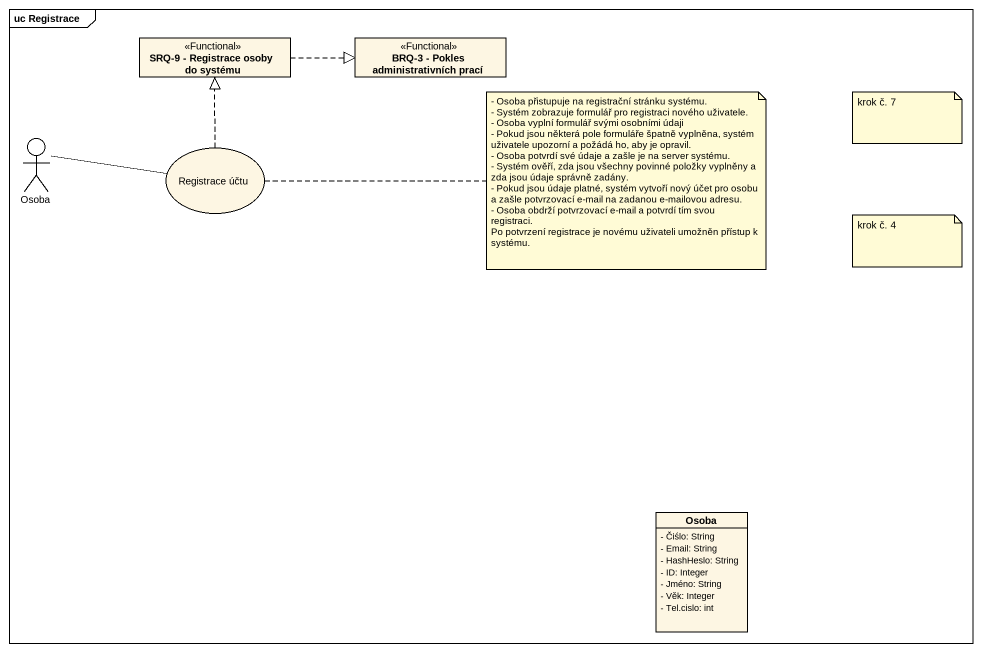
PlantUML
@startuml
mainframe uc Registrace
allowmixing
hide circle
hide empty members
skinparam classAttributeIconSize 0
class "SRQ-9 - Registrace osoby do systému" as SRQ_9_Registrace_osoby_do <<Functional>>
class "BRQ-3 - Pokles administrativních prací" as BRQ_3_Pokles <<Functional>>
actor Osoba
usecase "Registrace účtu" as Registrace_účtu
class "Osoba" as Osoba_2 {
  - Čiślo: String
  - Email: String
  - HashHeslo: String
  - ID: Integer
  - Jméno: String
  - Věk: Integer
  - Tel.cislo: int
}
SRQ_9_Registrace_osoby_do .right.|> BRQ_3_Pokles
Osoba -right- Registrace_účtu
Registrace_účtu .up.|> SRQ_9_Registrace_osoby_do
note right of Registrace_účtu
  - Osoba přistupuje na registrační stránku systému.
  - Systém zobrazuje formulář pro registraci nového uživatele.
  - Osoba vyplní formulář svými osobními údaji
  - Pokud jsou některá pole formuláře špatně vyplněna, systém uživatele upozorní a požádá ho, aby je opravil.
  - Osoba potvrdí své údaje a zašle je na server systému.
  - Systém ověří, zda jsou všechny povinné položky vyplněny a zda jsou údaje správně zadány.
  - Pokud jsou údaje platné, systém vytvoří nový účet pro osobu a zašle potvrzovací e-mail na zadanou e-mailovou adresu.
  - Osoba obdrží potvrzovací e-mail a potvrdí tím svou registraci.
  Po potvrzení registrace je novému uživateli umožněn přístup k systému.
end note
note as N2
  krok č. 7
end note
note as N3
  krok č. 4
end note
@enduml
